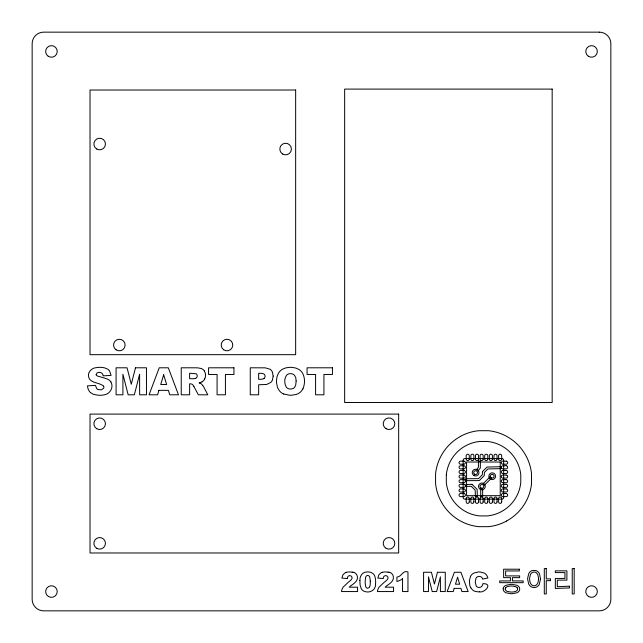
<?xml version="1.0" encoding="UTF-8"?>
<svg xmlns="http://www.w3.org/2000/svg" width="643" height="643" viewBox="0 0 643 643"><rect width="100%" height="100%" fill="white"/><g stroke="black" fill="none" stroke-linecap="round" stroke-linejoin="round"><path stroke-width="0.96" d="M96.201 374.483C96.739 371.059 102.751 371.967 103.081 375.199A7.081 7.081 0 0 1 103.218 375.85L111.086 375.383L109.583 371.027A6.912 6.912 0 0 0 107.855 369.259L104.52 367.82L101.216 367.362A28.517 28.517 0 0 0 97.961 367.402L94.642 367.933A9.822 9.822 0 0 0 92.729 368.672L90.366 370.432L88.951 372.723A6.888 6.888 0 0 0 88.485 375.239C88.517 383.71 99.223 381.926 103.636 386.178M531.528 483.608L531.528 473.77A47.855 47.855 0 0 0 525.942 455.734A48.297 48.297 0 0 0 488.471 430.697L478.633 430.714A47.855 47.855 0 0 0 460.589 436.3M470.547 576.337L469.382 580.709L469.808 585.5A8.713 8.713 0 0 0 470.789 587.766M476.576 577.478L476.423 577.647A4.26 4.26 0 0 0 476.037 578.186L475.322 581.513A18.398 18.398 0 0 0 475.338 582.598L476.294 586.223A3.263 3.263 0 0 0 478.4 587.372L478.81 587.413A5.514 5.514 0 0 0 479.445 587.397L480.192 587.284A2.869 2.869 0 0 0 481.623 586.464M505.768 587.654L506.475 587.043A4.75 4.75 0 0 1 507.263 586.641L509.698 586.103A19.194 19.194 0 0 1 512.174 586.046L515.622 586.641A4.935 4.935 0 0 1 516.233 586.938L517.229 587.782M264.08 378.47L262.296 379.193L258.647 379.306L258.647 373.286L262.336 373.374L264.209 374.17A3.127 3.127 0 0 1 265.053 376.324A2.813 2.813 0 0 1 264.088 378.486M346.272 572.318L345.83 572.463A5.763 5.763 0 0 0 345.243 572.704L342.952 574.729L341.899 578.097L347.26 578.531M382.215 572.318L381.781 572.463A5.763 5.763 0 0 0 381.186 572.704L378.896 574.729L377.843 578.097L383.212 578.531A6.117 6.117 0 0 1 383.582 577.004L383.927 576.433A1.897 1.897 0 0 1 384.168 576.176C386.25 574.207 389.513 577.39 387.399 579.464A3.802 3.802 0 0 1 387.207 579.705L386.314 580.589A31.322 31.322 0 0 1 384.377 582.116L379.129 587.083A10.192 10.192 0 0 0 377.433 591.56L393.532 591.56L393.532 587.188L385.157 587.188L386.234 586.199A11.228 11.228 0 0 1 386.781 585.757L388.605 584.455A22.722 22.722 0 0 0 390.671 582.839L392.077 581.336A6.623 6.623 0 0 0 392.487 580.725A5.691 5.691 0 0 0 389.69 572.206M479.694 591.89C484.782 592.934 493.374 583.346 482.885 583.667A6.261 6.261 0 0 1 481.671 586.496M388.139 572.101L389.61 572.431M352.187 572.101L353.658 572.431M283.587 393.982L289.655 395.236A26.242 26.242 0 0 0 291.327 395.26L296.246 394.464A11.767 11.767 0 0 0 298.28 393.58A11.55 11.55 0 0 0 302.893 388.87M90.47 392.608L93.605 394.424L98.355 395.22A31.467 31.467 0 0 0 100.501 395.26A19.933 19.933 0 0 0 104.399 394.842C110.082 393.998 114.004 387.086 110.893 382.014M202.698 385.43L202.593 385.302A10.24 10.24 0 0 0 201.283 383.855A8.849 8.849 0 0 0 199.073 382.939A10.666 10.666 0 0 0 202.031 381.854M193.913 386.547L198.374 394.802L207.802 394.802L203.759 386.973A11.301 11.301 0 0 0 202.682 385.446M370.296 581.071L369.805 577.197A3.199 3.199 0 0 0 369.572 576.667L369.178 576.128A1.945 1.945 0 0 0 368.013 575.525L367.86 575.509A2.443 2.443 0 0 0 367.378 575.525L367.225 575.557A1.825 1.825 0 0 0 366.325 576.032L365.939 576.538A3.239 3.239 0 0 0 365.706 577.036L365.192 580.975A37.688 37.688 0 0 0 365.208 583.145L365.682 586.512A3.488 3.488 0 0 0 366.012 587.196L366.406 587.702A1.849 1.849 0 0 0 367.571 588.232L369.283 587.509L370.119 585.339A27.569 27.569 0 0 0 370.247 581.079M402.542 578.708L402.542 591.56L407.959 591.56L407.959 571.94C402.767 569.875 401.787 576.787 396.908 577.109L396.908 581.505A18.414 18.414 0 0 0 402.606 578.788M505.277 588.9A2.09 2.09 0 0 1 505.768 587.702M505.277 588.859A2.323 2.323 0 0 0 505.294 589.366A2.09 2.09 0 0 0 505.663 590.274L506.483 591.021A4.798 4.798 0 0 0 507.271 591.423L510.711 592.034A18.944 18.944 0 0 0 513.194 591.97L515.622 591.423A4.798 4.798 0 0 0 516.409 591.021L517.229 590.274A2.09 2.09 0 0 0 517.615 589.197A2.315 2.315 0 0 0 517.599 588.691M517.229 587.831A2.09 2.09 0 0 1 517.599 588.739M476.567 577.478A3.376 3.376 0 0 1 478.288 576.498L478.746 576.425A4.662 4.662 0 0 1 479.348 576.401A3.512 3.512 0 0 1 482.146 577.856A4.983 4.983 0 0 1 482.636 579.118L487.924 577.944L487.016 575.871A7.66 7.66 0 0 0 484.838 573.395A6.486 6.486 0 0 0 484.283 573.066L479.983 571.965A16.766 16.766 0 0 0 478.521 571.948L474.1 572.945A7.893 7.893 0 0 0 470.539 576.329M470.845 587.726A8.399 8.399 0 0 0 474.196 591.046A13.382 13.382 0 0 0 479.686 591.785M382.207 572.294A15.488 15.488 0 0 1 388.115 572.198M353.738 572.206A5.691 5.691 0 0 1 356.535 580.725A6.623 6.623 0 0 1 356.134 581.336L354.719 582.831A22.722 22.722 0 0 1 352.653 584.447L350.837 585.757A11.228 11.228 0 0 0 350.282 586.199L349.213 587.188L357.58 587.188L357.58 591.56L341.497 591.56A10.192 10.192 0 0 1 343.185 587.083L348.434 582.124A31.322 31.322 0 0 0 350.371 580.589L351.255 579.705A3.802 3.802 0 0 0 351.448 579.464C353.57 577.39 350.298 574.207 348.225 576.176A1.897 1.897 0 0 0 347.984 576.433L347.654 577.012A6.117 6.117 0 0 0 347.276 578.531M346.264 572.294A15.488 15.488 0 0 1 352.171 572.198M283.563 394.046A11.582 11.582 0 0 1 278.379 389.184A11.952 11.952 0 0 1 277.374 387.078L276.522 382.472A22.971 22.971 0 0 1 276.506 380.503L277.012 376.766L278.234 373.607A11.502 11.502 0 0 1 282.759 369.074L285.91 367.852L289.631 367.346A23.333 23.333 0 0 1 292.075 367.394L295.748 368.029L298.81 369.371A11.196 11.196 0 0 1 302.749 373.503C305.023 377.955 304.991 383.445 303.255 388.075A11.317 11.317 0 0 1 302.885 388.862M193.897 386.556A10.875 10.875 0 0 0 193.021 385.093L192.402 384.466A3.569 3.569 0 0 0 190.352 383.839L189.621 383.839L189.621 394.802L181.238 394.802L181.238 367.796L195.142 367.796A34.473 34.473 0 0 1 197.787 367.884L201.058 368.463A6.462 6.462 0 0 1 204.361 370.915M204.779 378.968A7.547 7.547 0 0 1 202.006 381.805M204.273 370.971A7.764 7.764 0 0 1 204.667 378.912M90.462 392.624A10.2 10.2 0 0 1 87.794 387.825L87.472 385.864L95.413 385.374L96.796 388.702A4.027 4.027 0 0 0 98.025 389.545L101.369 389.843L103.619 388.211A2.283 2.283 0 0 0 103.804 387.713A2.379 2.379 0 0 0 103.869 387.174A2.283 2.283 0 0 0 103.627 386.186M110.974 381.958A8.881 8.881 0 0 0 106.778 378.815L99.609 376.637A15.826 15.826 0 0 1 97.985 376.227L96.812 375.641A1.591 1.591 0 0 1 96.161 374.483M506.507 521.079A47.855 47.855 0 0 1 488.471 526.665L478.633 526.665A48.297 48.297 0 0 1 441.194 501.628A47.855 47.855 0 0 1 435.576 483.608L435.576 473.77A48.297 48.297 0 0 1 460.613 436.34M531.544 483.616A48.297 48.297 0 0 1 506.491 521.047M296.134 380.986L295.764 384.819L294.655 387.271A4.758 4.758 0 0 1 292.34 388.774L291.15 388.991A7.676 7.676 0 0 1 290.17 389.007L288.964 388.846A4.951 4.951 0 0 1 286.352 387.231C284.206 383.758 284.142 378.574 286.561 375.223A4.959 4.959 0 0 1 289.221 373.76L290.106 373.663A7.314 7.314 0 0 1 291.062 373.679L291.962 373.824A5.031 5.031 0 0 1 294.598 375.408L295.748 377.682L296.134 380.986M478.472 461.015L478.392 467.389L476.543 469.623L478.03 470.853L480.313 468.096L480.401 461.047L478.472 461.015M540.506 578.909L539.348 584.286A7.121 7.121 0 0 1 538.529 585.484L537.797 586.215A5.385 5.385 0 0 1 535.466 587.364L534.791 587.469A6.985 6.985 0 0 1 533.722 587.501L532.709 587.364A5.393 5.393 0 0 1 530.395 586.215L529.896 585.749A7.137 7.137 0 0 1 528.667 583.957L527.678 579.399A17.626 17.626 0 0 1 527.694 577.92L528.827 573.5A6.84 6.84 0 0 1 529.872 572.053L530.113 571.812A5.433 5.433 0 0 1 532.693 570.454L535.466 570.462A5.385 5.385 0 0 1 537.805 571.611L538.529 572.342A7.242 7.242 0 0 1 539.517 573.877L540.506 578.909M273.179 376.083L272.399 380.117A7.314 7.314 0 0 1 270.719 382.481L266.636 384.458L258.647 384.779L258.647 394.802L250.264 394.802L250.264 367.796L265.229 367.828L269.996 369.219A6.599 6.599 0 0 1 272.294 371.823L273.179 376.083M359.903 580.516L360.088 584.969L361.173 588.554A7.145 7.145 0 0 0 361.856 589.543L362.138 589.856A6.213 6.213 0 0 0 363.801 591.11A5.739 5.739 0 0 0 364.613 591.456C369.677 593.352 375.938 590.129 375.52 584.222A25.366 25.366 0 0 0 375.625 581.184A18.47 18.47 0 0 0 375.03 576.988A8.528 8.528 0 0 0 374.371 575.284A6.631 6.631 0 0 0 373.117 573.677L371.083 572.423L368.817 571.973A14.074 14.074 0 0 0 366.904 571.973C362.33 571.828 359.622 576.353 359.903 580.516M482.443 471.64L482.363 474.743L478.513 478.657L465.395 478.746L465.411 480.675L479.332 480.586L484.267 475.547L484.348 472.46L487.852 468.956L501.5 468.626L501.444 466.697L487.032 467.051L482.443 471.64M503.204 588.763L503.228 589.551A3.512 3.512 0 0 0 503.871 591.166L505.068 592.283A6.35 6.35 0 0 0 505.88 592.742L510.478 593.69A23.606 23.606 0 0 0 512.415 593.69L517.012 592.742A6.35 6.35 0 0 0 517.824 592.283L519.022 591.166A3.512 3.512 0 0 0 519.665 589.551L519.665 588.506A3.496 3.496 0 0 0 519.022 586.89L517.824 585.781A6.406 6.406 0 0 0 517.004 585.323L512.415 584.383A23.59 23.59 0 0 0 510.478 584.383L505.888 585.323A6.406 6.406 0 0 0 505.068 585.781L503.871 586.89A3.496 3.496 0 0 0 503.228 588.506L503.204 588.763M538.561 579.287L538.07 582.293A6.607 6.607 0 0 1 537.154 584.109L536.262 585.026A3.496 3.496 0 0 1 534.325 585.757A3.987 3.987 0 0 1 533.835 585.757A3.52 3.52 0 0 1 531.89 585.034L531.005 584.117A6.518 6.518 0 0 1 530.089 582.309L529.599 579.287A15.143 15.143 0 0 1 529.615 578.137L530.411 574.641A5.859 5.859 0 0 1 530.989 573.677L531.681 572.929A3.569 3.569 0 0 1 533.594 572.085L533.835 572.069A4.204 4.204 0 0 1 534.574 572.085A3.569 3.569 0 0 1 536.487 572.929L537.178 573.685A6.036 6.036 0 0 1 537.87 574.914L538.545 578.137A15.03 15.03 0 0 1 538.561 579.287M446.314 474.855L446.314 482.531A37.318 37.318 0 0 0 479.718 515.919L487.386 515.927A37.318 37.318 0 0 0 520.782 482.531L520.782 474.855A37.318 37.318 0 0 0 487.386 441.46L479.71 441.46A37.318 37.318 0 0 0 446.322 474.855M135.488 367.796L131.285 384.225L127.057 367.796L116.078 367.796L116.078 394.802L122.909 394.802L122.909 374.21L128.166 394.802L134.355 394.802L139.619 374.21L139.619 394.802L146.459 394.802L146.459 367.796L135.488 367.796M437.449 572.27L434.443 584.005L431.421 572.27L423.584 572.27L423.584 591.56L428.463 591.56L428.463 576.851L432.217 591.56L436.637 591.56L440.399 576.851L440.399 591.56L445.277 591.56L445.277 572.27L437.449 572.27M158.909 390.341L157.591 394.802L149.072 394.802L159.223 367.796L168.321 367.796L178.473 394.802L169.736 394.802L168.386 390.341L158.909 390.341M454.175 588.377L453.235 591.56L447.15 591.56L454.4 572.27L460.902 572.27L468.152 591.56L461.907 591.56L460.943 588.377L454.175 588.377M163.668 374.797L160.718 384.506L166.65 384.506L163.668 374.797M457.575 577.269L455.469 584.206L459.705 584.206L457.575 577.269M489.773 477.122L483.15 483.673L484.509 485.047L491.131 478.505L489.773 477.122M195.343 378.373L194.596 378.534A12 12 0 0 1 193.294 378.743L189.621 378.735L189.621 373.245L196.163 373.784A1.873 1.873 0 0 1 196.396 373.953A2.668 2.668 0 0 1 197.192 375.954A2.419 2.419 0 0 1 195.359 378.414M569.344 586.183L557.288 586.721L557.288 580.123L566.901 580.123L566.901 570.855L555.327 570.855L555.327 572.6L564.948 572.6L564.948 578.435L555.327 578.435L555.327 588.466L569.143 587.943L569.569 587.879L569.344 586.183M471.986 484.324L465.982 484.509L466.038 486.438L471.223 486.277L475.209 490.191L475.378 496.605L477.307 496.557L477.122 489.363L471.986 484.324M599.276 32.15L43.724 32.15A11.574 11.574 0 0 0 32.15 43.724L32.15 599.276A11.574 11.574 0 0 0 43.724 610.85L599.276 610.85A11.574 11.574 0 0 0 610.85 599.276L610.85 43.724A11.574 11.574 0 0 0 599.276 32.15M552.168 89.096L344.648 89.096L344.648 402.518L552.168 402.518L552.168 89.096M295.651 90.02L90.02 90.02L90.02 354.679L295.651 354.679L295.651 90.02M233.939 367.796L208.573 367.796L208.573 374.467L217.085 374.467L217.085 394.802L225.428 394.802L225.428 374.467L233.939 374.467L233.939 367.796M332.439 367.796L307.073 367.796L307.073 374.467L315.584 374.467L315.584 394.802L323.927 394.802L323.927 374.467L332.439 374.467L332.439 367.796M398.66 414.092L90.02 414.092L90.02 552.98L398.66 552.98L398.66 414.092M501.942 458.588L464.849 458.588A1.712 1.712 0 0 0 463.137 460.3L463.137 497.393A1.712 1.712 0 0 0 464.849 499.113L501.942 499.113A1.72 1.72 0 0 0 503.662 497.393L503.662 460.3A1.712 1.712 0 0 0 501.942 458.588M463.86 461.144L460.581 461.144A1.543 1.543 0 0 0 459.046 462.679A1.543 1.543 0 0 0 460.581 464.222L463.86 464.222A1.543 1.543 0 0 0 465.395 462.679A1.543 1.543 0 0 0 463.86 461.144M506.121 461.144L502.85 461.144A1.543 1.543 0 0 0 501.307 462.687A1.543 1.543 0 0 0 502.85 464.222L506.121 464.222A1.543 1.543 0 0 0 507.665 462.687A1.543 1.543 0 0 0 506.121 461.144M500.23 462.02L466.569 462.02L466.569 495.673L500.23 495.673L500.23 462.02M463.86 465.765L460.581 465.765A1.543 1.543 0 0 0 459.046 467.316A1.543 1.543 0 0 0 460.581 468.86L463.86 468.86A1.543 1.543 0 0 0 465.395 467.316A1.543 1.543 0 0 0 463.86 465.773M506.121 465.765L502.85 465.765A1.543 1.543 0 0 0 501.307 467.316A1.543 1.543 0 0 0 502.85 468.86L506.121 468.86A1.543 1.543 0 0 0 507.665 467.316A1.543 1.543 0 0 0 506.121 465.765M463.86 470.403L460.581 470.403A1.543 1.543 0 0 0 459.046 471.946A1.543 1.543 0 0 0 460.581 473.481L463.86 473.481A1.543 1.543 0 0 0 465.395 471.946A1.543 1.543 0 0 0 463.86 470.403M506.121 470.403L502.85 470.403A1.543 1.543 0 0 0 501.307 471.946A1.543 1.543 0 0 0 502.85 473.481L506.121 473.481A1.543 1.543 0 0 0 507.665 471.946A1.543 1.543 0 0 0 506.121 470.403M463.86 475.032L460.581 475.032A1.543 1.543 0 0 0 459.046 476.576A1.543 1.543 0 0 0 460.581 478.119L463.86 478.119A1.543 1.543 0 0 0 465.395 476.576A1.543 1.543 0 0 0 463.86 475.032M506.121 475.032L502.85 475.032A1.543 1.543 0 0 0 501.307 476.576A1.543 1.543 0 0 0 502.85 478.119L506.121 478.119A1.543 1.543 0 0 0 507.665 476.576A1.543 1.543 0 0 0 506.121 475.032M463.86 479.654L460.581 479.654A1.543 1.543 0 0 0 459.046 481.197A1.543 1.543 0 0 0 460.581 482.74L463.86 482.748A1.543 1.543 0 0 0 465.395 481.197A1.543 1.543 0 0 0 463.86 479.654M506.121 479.654L502.85 479.654A1.543 1.543 0 0 0 501.307 481.197A1.543 1.543 0 0 0 502.85 482.74L506.121 482.748A1.543 1.543 0 0 0 507.665 481.197A1.543 1.543 0 0 0 506.121 479.654M463.86 484.292L460.581 484.292A1.543 1.543 0 0 0 459.046 485.827A1.543 1.543 0 0 0 460.581 487.37L463.86 487.37A1.543 1.543 0 0 0 465.395 485.827A1.543 1.543 0 0 0 463.86 484.292M506.121 484.292L502.85 484.292A1.543 1.543 0 0 0 501.307 485.835A1.543 1.543 0 0 0 502.85 487.37L506.121 487.37A1.543 1.543 0 0 0 507.665 485.835A1.543 1.543 0 0 0 506.121 484.292M463.86 488.913L460.581 488.913A1.543 1.543 0 0 0 459.046 490.464A1.543 1.543 0 0 0 460.581 492.008L463.86 492.008A1.543 1.543 0 0 0 465.395 490.464A1.543 1.543 0 0 0 463.86 488.921M482.636 488.913L480.707 488.913L480.707 496.581L482.636 496.581L482.636 488.913M506.121 488.913L502.85 488.913A1.543 1.543 0 0 0 501.307 490.464A1.543 1.543 0 0 0 502.85 492.008L506.121 492.008A1.543 1.543 0 0 0 507.665 490.464A1.543 1.543 0 0 0 506.121 488.913M463.86 493.551L460.581 493.551A1.543 1.543 0 0 0 459.046 495.094A1.543 1.543 0 0 0 460.581 496.629L463.86 496.629A1.543 1.543 0 0 0 465.395 495.094A1.543 1.543 0 0 0 463.86 493.551M506.121 493.551L502.85 493.551A1.543 1.543 0 0 0 501.307 495.094A1.543 1.543 0 0 0 502.85 496.629L506.121 496.629A1.543 1.543 0 0 0 507.665 495.094A1.543 1.543 0 0 0 506.121 493.551M546.253 568.621L544.299 568.621L544.299 593.923L546.253 593.923L546.253 580.653L550.521 580.653L550.521 578.877L546.253 578.877L546.253 568.621M574.183 568.621L572.23 568.621L572.23 593.923L574.183 593.923L574.183 568.621M519.343 569.216L503.63 569.216L503.63 577.647L510.454 577.647L510.454 580.926L499.707 580.926L499.707 582.671L523.185 582.671L523.185 580.926L512.439 580.926L512.439 577.647L519.64 577.647L519.64 575.903L505.623 575.903L505.623 570.96L519.343 570.96L519.343 569.216M501.685 459.022L501.685 455.75A1.543 1.543 0 0 0 500.133 454.207A1.543 1.543 0 0 0 498.59 455.75L498.59 459.022A1.543 1.543 0 0 0 500.133 460.573A1.543 1.543 0 0 0 501.677 459.022M501.685 501.845L501.685 498.574A1.543 1.543 0 0 0 500.133 497.031A1.543 1.543 0 0 0 498.59 498.574L498.59 501.845A1.543 1.543 0 0 0 500.133 503.389A1.543 1.543 0 0 0 501.677 501.845M497.047 459.022L497.047 455.75A1.543 1.543 0 0 0 495.504 454.207A1.543 1.543 0 0 0 493.969 455.75L493.969 459.022A1.543 1.543 0 0 0 495.504 460.565A1.543 1.543 0 0 0 497.047 459.022M497.047 501.845L497.047 498.574A1.543 1.543 0 0 0 495.504 497.031A1.543 1.543 0 0 0 493.969 498.574L493.969 501.845A1.543 1.543 0 0 0 495.504 503.389A1.543 1.543 0 0 0 497.047 501.845M492.417 459.022L492.417 455.75A1.543 1.543 0 0 0 490.874 454.207A1.543 1.543 0 0 0 489.331 455.75L489.331 459.022A1.543 1.543 0 0 0 490.874 460.573A1.543 1.543 0 0 0 492.417 459.022M492.417 501.845L492.417 498.574A1.543 1.543 0 0 0 490.874 497.031A1.543 1.543 0 0 0 489.331 498.574L489.331 501.845A1.543 1.543 0 0 0 490.874 503.389A1.543 1.543 0 0 0 492.417 501.845M487.796 459.022L487.796 455.75A1.543 1.543 0 0 0 486.253 454.207A1.543 1.543 0 0 0 484.701 455.75L484.701 459.022A1.543 1.543 0 0 0 486.245 460.573A1.543 1.543 0 0 0 487.796 459.022M487.796 501.845L487.796 498.574A1.543 1.543 0 0 0 486.253 497.031A1.543 1.543 0 0 0 484.701 498.574L484.701 501.845A1.543 1.543 0 0 0 486.253 503.389A1.543 1.543 0 0 0 487.796 501.845M483.158 459.022L483.158 455.75A1.543 1.543 0 0 0 481.615 454.207A1.543 1.543 0 0 0 480.072 455.75L480.08 459.022A1.543 1.543 0 0 0 481.615 460.565A1.543 1.543 0 0 0 483.158 459.022M483.158 501.845L483.158 498.574A1.543 1.543 0 0 0 481.615 497.031A1.543 1.543 0 0 0 480.072 498.574L480.08 501.845A1.543 1.543 0 0 0 481.615 503.389A1.543 1.543 0 0 0 483.158 501.845M478.537 459.022L478.537 455.75A1.543 1.543 0 0 0 476.985 454.207A1.543 1.543 0 0 0 475.442 455.75L475.442 459.022A1.543 1.543 0 0 0 476.985 460.573A1.543 1.543 0 0 0 478.529 459.022M478.537 501.845L478.537 498.574A1.543 1.543 0 0 0 476.985 497.031A1.543 1.543 0 0 0 475.442 498.574L475.442 501.845A1.543 1.543 0 0 0 476.985 503.389A1.543 1.543 0 0 0 478.529 501.845M473.899 459.022L473.899 455.75A1.543 1.543 0 0 0 472.356 454.207A1.543 1.543 0 0 0 470.821 455.75L470.821 459.022A1.543 1.543 0 0 0 472.356 460.565A1.543 1.543 0 0 0 473.899 459.022M473.899 501.845L473.899 498.574A1.543 1.543 0 0 0 472.356 497.031A1.543 1.543 0 0 0 470.821 498.574L470.821 501.845A1.543 1.543 0 0 0 472.356 503.389A1.543 1.543 0 0 0 473.899 501.845M469.269 459.022L469.269 455.75A1.543 1.543 0 0 0 467.726 454.207A1.543 1.543 0 0 0 466.183 455.75L466.183 459.022A1.543 1.543 0 0 0 467.726 460.573A1.543 1.543 0 0 0 469.269 459.022M469.269 501.845L469.269 498.574A1.543 1.543 0 0 0 467.726 497.031A1.543 1.543 0 0 0 466.183 498.574L466.183 501.845A1.543 1.543 0 0 0 467.726 503.389A1.543 1.543 0 0 0 469.269 501.845M588.666 596.575A5.787 5.787 0 0 0 597.347 591.56A5.787 5.787 0 0 0 588.666 586.545A5.787 5.787 0 0 0 588.666 596.575M48.546 596.575A5.787 5.787 0 0 0 57.227 591.56A5.787 5.787 0 0 0 48.546 586.545A5.787 5.787 0 0 0 48.546 596.575M588.313 56.23A5.787 5.787 0 0 0 597.331 51.85A5.787 5.787 0 0 0 589.028 46.232A5.787 5.787 0 0 0 588.313 56.23M48.193 56.23A5.787 5.787 0 0 0 57.211 51.85A5.787 5.787 0 0 0 48.908 46.232A5.787 5.787 0 0 0 48.193 56.23M491.276 477.845A1.873 1.873 0 0 0 494.089 476.23A1.873 1.873 0 0 0 491.284 474.598A1.873 1.873 0 0 0 491.276 477.845M490.529 479.139A3.376 3.376 0 0 0 495.592 476.23A3.376 3.376 0 0 0 490.529 473.304A3.376 3.376 0 0 0 490.529 479.139M480.948 488.005A1.873 1.873 0 0 0 483.761 486.381A1.873 1.873 0 0 0 480.956 484.758A1.873 1.873 0 0 0 480.948 488.005M480.2 489.299A3.368 3.368 0 0 0 485.256 486.381A3.368 3.368 0 0 0 480.208 483.464A3.368 3.368 0 0 0 480.2 489.299M474.663 474.229A1.873 1.873 0 0 0 477.476 472.613A1.873 1.873 0 0 0 474.671 470.981A1.873 1.873 0 0 0 474.663 474.229M473.915 475.531A3.376 3.376 0 0 0 478.979 472.613A3.376 3.376 0 0 0 473.915 469.687A3.376 3.376 0 0 0 473.915 475.531M386.121 548.35A5.787 5.787 0 0 0 394.802 543.335A5.787 5.787 0 0 0 386.121 538.32A5.787 5.787 0 0 0 386.121 548.35M386.121 428.752A5.787 5.787 0 0 0 394.802 423.737A5.787 5.787 0 0 0 386.121 418.722A5.787 5.787 0 0 0 386.121 428.752M96.772 428.752A5.787 5.787 0 0 0 105.452 423.737A5.787 5.787 0 0 0 96.772 418.722A5.787 5.787 0 0 0 96.772 428.752M96.772 548.35A5.787 5.787 0 0 0 105.452 543.335A5.787 5.787 0 0 0 96.772 538.32A5.787 5.787 0 0 0 96.772 548.35M282.727 154.063A5.787 5.787 0 0 0 291.408 149.047A5.787 5.787 0 0 0 282.727 144.032A5.787 5.787 0 0 0 282.727 154.063M223.732 349.824A5.787 5.787 0 0 0 232.75 345.444A5.787 5.787 0 0 0 224.447 339.825A5.787 5.787 0 0 0 223.732 349.824M116.094 349.824A5.787 5.787 0 0 0 125.112 345.444A5.787 5.787 0 0 0 116.809 339.825A5.787 5.787 0 0 0 116.094 349.824M96.772 149.047A5.787 5.787 0 0 0 105.452 144.032A5.787 5.787 0 0 0 96.772 139.017A5.787 5.787 0 0 0 96.772 149.047"/></g></svg>
